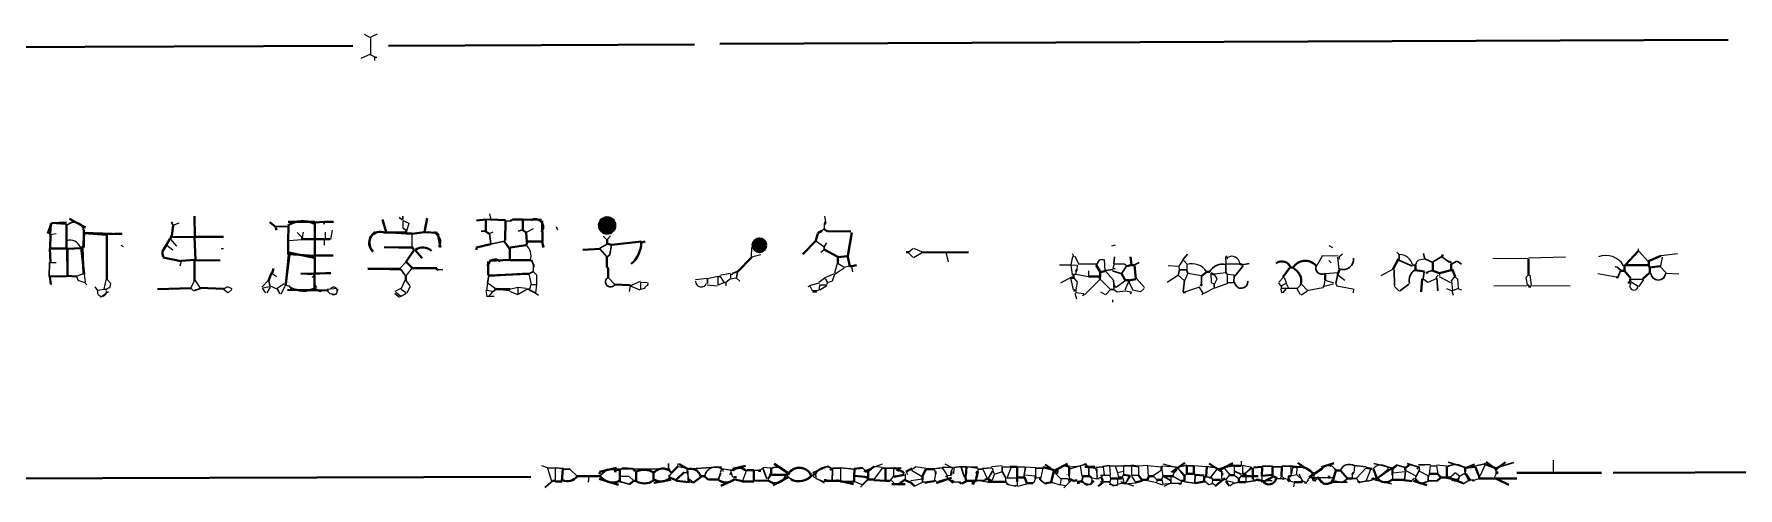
# Model space of a CAD drawing. Header units: millimetres. Extents: x -23299 to 140949, y -27274 to 87783.
# Drawn here: x 79717 to 104708, y -27003 to -20347 of the extents above; entities that cross this region are included whole.
import ezdxf

# ---------------------------------------------------------------- set-up
doc = ezdxf.new("R2010")
doc.units = ezdxf.units.MM
doc.layers.add('FRAME', color=8, linetype='CONTINUOUS', lineweight=60)
doc.layers.add('FRAME_TEXT', color=8, linetype='CONTINUOUS', lineweight=25)

msp = doc.modelspace()

# ---------------------------------------------------------------- hatches: boundary and pattern name
at = {"layer": 'FRAME'}
h = msp.add_hatch(color=7, dxfattribs=at)
h.dxf.hatch_style = 1
edge = h.paths.add_edge_path()
edge.add_arc((88122, -23153), 110, 0, 360)
h = msp.add_hatch(color=7, dxfattribs=at)
h.dxf.hatch_style = 1
edge = h.paths.add_edge_path()
edge.add_arc((90356, -23443), 90.4, 0, 360)

# ---------------------------------------------------------------- linework, layer by layer
at = {"layer": 'FRAME', "lineweight": 40}
for p, q in [((89777, -20488), (104565, -20433)), ((84390, -20517), (65807, -20589)), ((89404, -20498), (84915, -20518)), ((87472, -26727), (87458, -26897)), ((88257, -26708), (88010, -26768)), ((88500, -26723), (88533, -26757)), ((89019, -26730), (89068, -26782)), ((89156, -26694), (89071, -26779)), ((89177, -26656), (89299, -26722)), ((89968, -26724), (90153, -26680)), ((90528, -26711), (90528, -26813)), ((90573, -26648), (90801, -26803)), ((91411, -26712), (91391, -26744)), ((91747, -26724), (91866, -26707)), ((91748, -26728), (91747, -26830)), ((92033, -26691), (91949, -26760)), ((92205, -26711), (92205, -26899)), ((92325, -26708), (92376, -26724)), ((92371, -26734), (92402, -26755)), ((92376, -26726), (92409, -26744)), ((92590, -26719), (92504, -26769)), ((92796, -26727), (92747, -26831)), ((92798, -26728), (92917, -26728)), ((93394, -26695), (93382, -26831)), ((94035, -26695), (94137, -26695)), ((94137, -26699), (94136, -26912)), ((94512, -26701), (94683, -26744)), ((94549, -26661), (94703, -26774)), ((94875, -26648), (94692, -26743)), ((94900, -26691), (94832, -26674)), ((94899, -26695), (94898, -26797)), ((95130, -26695), (95277, -26695)), ((95814, -26675), (95916, -26688)), ((96254, -26695), (96254, -26746)), ((96593, -26635), (96402, -26774)), ((96627, -26678), (96626, -26797)), ((96728, -26678), (96728, -26797)), ((96918, -26696), (96906, -26832)), ((96950, -26645), (97143, -26770)), ((97067, -26729), (97118, -26729)), ((97299, -26640), (97102, -26742)), ((97168, -26709), (97116, -26725)), ((97320, -26672), (97166, -26697)), ((97321, -26678), (97423, -26678)), ((97592, -26721), (97591, -26876)), ((97727, -26692), (97608, -26705)), ((97728, -26696), (97727, -26832)), ((97880, -26696), (97880, -26815)), ((98016, -26696), (98015, -26832)), ((98185, -26696), (98236, -26696)), ((98253, -26633), (98490, -26798)), ((98604, -26724), (98421, -26846)), ((98621, -26709), (98587, -26743)), ((98598, -26700), (98779, -26642)), ((99253, -26709), (99338, -26724)), ((99361, -26727), (99406, -26848)), ((99707, -26671), (99641, -26729)), ((99642, -26730), (99642, -26781)), ((99894, -26659), (99827, -26711)), ((99828, -26713), (99828, -26747)), ((100438, -26696), (100437, -26849)), ((100438, -26696), (100437, -26849)), ((100861, -26693), (100708, -26707)), ((100709, -26713), (100709, -26764)), ((100709, -26713), (100709, -26764)), ((100843, -26660), (100710, -26715)), ((100859, -26697), (100904, -26818)), ((100986, -26648), (101156, -26713)), ((101017, -26620), (101177, -26745)), ((101299, -26624), (101150, -26732)), ((87004, -26840), (78162, -26869)), ((87326, -26897), (87360, -26897)), ((87360, -26908), (87461, -26908)), ((87682, -26829), (87851, -26829)), ((87851, -26829), (88021, -26830)), ((88001, -26776), (88021, -26795)), ((88003, -26870), (88291, -26959)), ((88224, -26744), (88258, -26744)), ((88224, -26756), (88258, -26756)), ((88309, -26830), (88308, -26898)), ((88309, -26744), (88309, -26830)), ((88446, -26952), (88513, -26900)), ((88512, -26898), (88546, -26898)), ((88546, -26762), (88546, -26898)), ((88800, -26779), (88800, -26898)), ((89057, -26883), (88805, -26927)), ((89036, -26849), (89136, -26887)), ((89136, -26899), (89324, -26921)), ((89253, -26774), (89137, -26879)), ((89502, -26841), (89385, -26927)), ((89494, -26830), (89545, -26830)), ((89544, -26832), (89610, -26884)), ((89613, -26881), (89748, -26881)), ((89987, -26885), (89788, -26973)), ((89986, -26847), (90020, -26847)), ((89999, -26879), (90102, -26905)), ((90104, -26911), (90273, -26911)), ((90172, -26745), (90274, -26745)), ((90274, -26745), (90273, -26898)), ((90477, -26892), (90274, -26901)), ((90528, -26813), (90477, -26864)), ((90497, -26813), (90779, -26813)), ((90528, -26813), (90748, -26813)), ((90783, -26845), (90556, -26964)), ((91170, -26794), (91137, -26811)), ((91307, -26887), (91341, -26887)), ((91307, -26898), (91341, -26898)), ((91324, -26898), (91484, -26898)), ((91341, -26898), (91425, -26898)), ((91486, -26889), (91735, -26949)), ((91493, -26898), (91544, -26898)), ((91544, -26913), (91747, -26909)), ((91747, -26830), (91747, -26898)), ((91748, -26827), (91901, -26838)), ((91900, -26847), (91934, -26847)), ((91903, -26742), (91920, -26759)), ((91917, -26762), (91951, -26762)), ((91934, -26881), (92035, -26881)), ((91951, -26756), (91951, -26861)), ((92035, -26891), (92204, -26901)), ((92205, -26899), (92272, -26899)), ((92492, -26950), (92297, -26950)), ((92478, -26809), (92325, -26838)), ((92491, -26879), (92392, -26952)), ((92410, -26743), (92443, -26761)), ((92447, -26758), (92480, -26792)), ((92490, -26888), (92575, -26922)), ((92573, -26920), (92624, -26971)), ((92747, -26831), (92747, -26882)), ((92917, -26906), (92815, -26919)), ((93171, -26856), (92956, -26927)), ((93122, -26872), (92984, -26915)), ((93118, -26866), (93167, -26903)), ((93166, -26904), (93197, -26926)), ((93171, -26763), (93170, -26814)), ((93172, -26896), (93205, -26914)), ((93392, -26903), (93325, -26938)), ((93372, -26831), (93389, -26899)), ((93390, -26899), (93475, -26899)), ((93475, -26899), (93509, -26899)), ((93513, -26901), (93487, -26953)), ((93559, -26763), (93523, -26913)), ((93555, -26759), (93533, -26790)), ((93698, -26872), (93662, -26884)), ((93708, -26871), (93759, -26904)), ((93708, -26916), (93981, -26916)), ((93762, -26910), (93966, -26919)), ((94136, -26848), (94237, -26848)), ((94244, -26845), (94277, -26931)), ((94271, -26933), (94373, -26933)), ((94407, -26831), (94407, -26865)), ((94475, -26848), (94475, -26882)), ((94543, -26937), (94644, -26920)), ((94673, -26762), (94636, -26914)), ((94728, -26743), (94694, -26761)), ((94694, -26764), (94713, -26796)), ((94897, -26868), (94979, -26906)), ((95016, -26916), (95050, -26916)), ((95016, -26928), (95050, -26928)), ((95083, -26897), (95049, -26914)), ((95101, -26831), (95186, -26831)), ((95188, -26828), (95221, -26846)), ((95261, -26897), (95205, -26953)), ((95394, -26923), (95326, -26975)), ((95394, -26923), (95326, -26975)), ((95371, -26849), (95391, -26899)), ((95498, -26865), (95668, -26865)), ((95627, -26848), (95677, -26848)), ((95694, -26933), (95728, -26933)), ((95695, -26811), (95797, -26824)), ((95969, -26897), (95865, -26923)), ((95914, -26815), (95964, -26883)), ((95965, -26882), (96050, -26882)), ((96069, -26832), (96048, -26882)), ((96067, -26831), (96135, -26831)), ((96185, -26882), (96253, -26882)), ((96270, -26831), (96304, -26831)), ((96304, -26831), (96389, -26831)), ((96389, -26831), (96423, -26831)), ((96470, -26742), (96436, -26776)), ((96541, -26900), (96592, -26900)), ((96592, -26831), (96592, -26900)), ((96626, -26797), (96728, -26797)), ((96731, -26795), (96748, -26812)), ((96745, -26811), (96881, -26823)), ((96882, -26909), (96747, -26933)), ((96880, -26832), (96880, -26900)), ((96994, -26883), (97117, -26883)), ((96999, -26883), (97117, -26883)), ((97181, -26859), (97039, -26976)), ((97195, -26905), (97245, -26973)), ((97253, -26815), (97321, -26815)), ((97388, -26866), (97388, -26917)), ((97388, -26917), (97490, -26917)), ((97432, -26832), (97673, -26832)), ((97439, -26798), (97473, -26798)), ((97475, -26797), (97493, -26830)), ((97642, -26883), (97693, -26883)), ((97879, -26811), (97727, -26825)), ((97885, -26842), (97750, -26912)), ((97882, -26827), (97949, -26862)), ((98094, -26870), (98124, -26907)), ((98115, -26867), (98135, -26899)), ((98117, -26832), (98151, -26832)), ((98201, -26917), (98286, -26917)), ((98324, -26905), (98293, -26927)), ((98470, -26850), (98487, -26901)), ((98487, -26852), (98503, -26869)), ((98557, -26866), (98640, -26947)), ((98693, -26838), (98727, -26838)), ((98693, -26849), (98726, -26849)), ((98777, -26849), (98777, -26883)), ((98808, -26746), (98781, -26850)), ((98812, -26747), (98879, -26747)), ((98881, -26746), (98979, -26867)), ((98981, -26866), (99048, -26866)), ((99641, -26883), (99810, -26883)), ((99810, -26891), (99929, -26904)), ((99948, -26901), (100144, -26964)), ((99975, -26871), (100043, -26939)), ((100184, -26798), (100302, -26798)), ((100354, -26851), (100287, -26903)), ((100302, -26798), (100353, -26849)), ((100353, -26849), (100437, -26849)), ((100436, -26857), (100605, -26887)), ((100437, -26849), (100488, -26849)), ((100484, -26856), (100535, -26889)), ((100484, -26857), (100673, -26934)), ((100539, -26883), (100573, -26883)), ((100539, -26895), (100573, -26895)), ((100573, -26883), (100607, -26883)), ((100715, -26794), (100782, -26900)), ((100717, -26794), (100763, -26881)), ((100912, -26815), (100912, -26866)), ((101466, -26867), (100912, -26866)), ((100912, -26866), (101132, -26867)), ((101165, -26869), (101350, -26956)), ((101166, -26764), (101166, -26798)), ((101177, -26764), (101177, -26798)), ((101467, -26781), (102708, -26782)), ((106096, -26766), (102877, -26781))]:
    msp.add_line(p, q, dxfattribs=at)
at = {"layer": 'FRAME', "lineweight": 15}
for p, q in [((87159, -26672), (87259, -26710)), ((89157, -26643), (89156, -26694)), ((89798, -26727), (89780, -26778)), ((89804, -26716), (89973, -26746)), ((89817, -26728), (89817, -26762)), ((91426, -26711), (91426, -26762)), ((92324, -26711), (92323, -26830)), ((92324, -26711), (92323, -26830)), ((92492, -26737), (92492, -26737)), ((93186, -26711), (93168, -26762)), ((93205, -26712), (93204, -26797)), ((93560, -26729), (93560, -26763)), ((93634, -26726), (93694, -26866)), ((94137, -26695), (94136, -26848)), ((94407, -26712), (94407, -26831)), ((95119, -26650), (95153, -26650)), ((95119, -26661), (95153, -26661)), ((95288, -26712), (95288, -26746)), ((95398, -26694), (95410, -26814)), ((95573, -26679), (95606, -26781)), ((95814, -26678), (95813, -26814)), ((96474, -26712), (96474, -26746)), ((96493, -26711), (96585, -26837)), ((97065, -26728), (96958, -26863)), ((97107, -26728), (97116, -26725)), ((97128, -26729), (97118, -26729)), ((97170, -26711), (97257, -26811)), ((97189, -26732), (97261, -26806)), ((97423, -26610), (97423, -26678)), ((97568, -26702), (97431, -26840)), ((97440, -26678), (97439, -26798)), ((97570, -26722), (97470, -26794)), ((97575, -26713), (97609, -26713)), ((98151, -26698), (98151, -26832)), ((98236, -26696), (98235, -26815)), ((99574, -26696), (99574, -26730)), ((99574, -26730), (99608, -26730)), ((99608, -26730), (99642, -26730)), ((100044, -26732), (99969, -26872)), ((100016, -26697), (99996, -26729)), ((100032, -26696), (100031, -26747)), ((100286, -26679), (100306, -26798)), ((101997, -26594), (101996, -26780)), ((87849, -26920), (87848, -26898)), ((89026, -26813), (89026, -26847)), ((89037, -26813), (89037, -26847)), ((89258, -26779), (89291, -26779)), ((89292, -26745), (89291, -26779)), ((89295, -26778), (89322, -26882)), ((89308, -26757), (89308, -26903)), ((89325, -26881), (89325, -26915)), ((89328, -26877), (89377, -26913)), ((89937, -26780), (89917, -26812)), ((89935, -26745), (89935, -26779)), ((89941, -26777), (89955, -26829)), ((89951, -26832), (89984, -26850)), ((90786, -26843), (90820, -26877)), ((91135, -26816), (91152, -26833)), ((91145, -26836), (91303, -26929)), ((91170, -26797), (91190, -26847)), ((91425, -26898), (91459, -26898)), ((91934, -26847), (91934, -26881)), ((92293, -26894), (92327, -26928)), ((92441, -26745), (92441, -26745)), ((92512, -26778), (92526, -26808)), ((92746, -26875), (92575, -26899)), ((92587, -26742), (92744, -26835)), ((92632, -26975), (92747, -26917)), ((92747, -26916), (92780, -26916)), ((92780, -26916), (92814, -26916)), ((92780, -26927), (92814, -26927)), ((92934, -26763), (92933, -26797)), ((92945, -26763), (92945, -26797)), ((92950, -26916), (92984, -26916)), ((92950, -26927), (92984, -26927)), ((93100, -26828), (93083, -26845)), ((93104, -26830), (93122, -26863)), ((93120, -26872), (93120, -26872)), ((93124, -26781), (93124, -26781)), ((93128, -26873), (93128, -26873)), ((93204, -26916), (93303, -26916)), ((93204, -26916), (93289, -26916)), ((93285, -26921), (93315, -26943)), ((93290, -26913), (93323, -26931)), ((93474, -26941), (93471, -26938)), ((93475, -26899), (93475, -26933)), ((93501, -26885), (93703, -26912)), ((93563, -26764), (93545, -26798)), ((93917, -26767), (93799, -26804)), ((93970, -26912), (94004, -26946)), ((93977, -26945), (94111, -26977)), ((93999, -26953), (94101, -26971)), ((94101, -26967), (94135, -26967)), ((94136, -26882), (94135, -26933)), ((94135, -26933), (94135, -26967)), ((94136, -26848), (94136, -26882)), ((94274, -26946), (94139, -26981)), ((94475, -26849), (94407, -26867)), ((94846, -26971), (94761, -26956)), ((94783, -26866), (94768, -26951)), ((94779, -26865), (94881, -26865)), ((94929, -26893), (94819, -27003)), ((94902, -26920), (94851, -26971)), ((94869, -26809), (94863, -26812)), ((94879, -26866), (94900, -26915)), ((94887, -26797), (94887, -26831)), ((94898, -26797), (94898, -26831)), ((94898, -26831), (94898, -26865)), ((95305, -26831), (95305, -26865)), ((95305, -26858), (95305, -26865)), ((95305, -26865), (95338, -26865)), ((95372, -26846), (95336, -26858)), ((95359, -26814), (95498, -26814)), ((95486, -26948), (95607, -26966)), ((95487, -26920), (95537, -26971)), ((95542, -26971), (95610, -26954)), ((95610, -26865), (95609, -26950)), ((95609, -26877), (95609, -26877)), ((95694, -26762), (95610, -26782)), ((95660, -26933), (95694, -26933)), ((95668, -26933), (95668, -26933)), ((95668, -26933), (95668, -26933)), ((95682, -26847), (95698, -26898)), ((95684, -26930), (95684, -26930)), ((95694, -26877), (95694, -26877)), ((95694, -26877), (95694, -26877)), ((95786, -26818), (95725, -26932)), ((95795, -26831), (95725, -26931)), ((95811, -26832), (95865, -26915)), ((95813, -26814), (95915, -26814)), ((96047, -26896), (96184, -26923)), ((96251, -26742), (96132, -26828)), ((96181, -26929), (96268, -26957)), ((96257, -26881), (96273, -26950)), ((96389, -26811), (96389, -26811)), ((96389, -26831), (96389, -26882)), ((96424, -26830), (96541, -26900)), ((96474, -26811), (96474, -26811)), ((96507, -26934), (96541, -26934)), ((96507, -26945), (96541, -26945)), ((96541, -26900), (96541, -26934)), ((96882, -26897), (96945, -26953)), ((96948, -26953), (96999, -26936)), ((97048, -26970), (96997, -26935)), ((96999, -26883), (96998, -26934)), ((97122, -26904), (97054, -26972)), ((97133, -26869), (97201, -26886)), ((97134, -26781), (97134, -26815)), ((97134, -26815), (97134, -26866)), ((97146, -26781), (97146, -26815)), ((97203, -26893), (97307, -26919)), ((97254, -26970), (97304, -26935)), ((97388, -26841), (97388, -26841)), ((97484, -26813), (97484, -26813)), ((97490, -26832), (97592, -26832)), ((97490, -26832), (97490, -26917)), ((97591, -26876), (97591, -26866)), ((97608, -26883), (97642, -26883)), ((97646, -26888), (97615, -26910)), ((97876, -26900), (97673, -26900)), ((97693, -26883), (97727, -26883)), ((98013, -26831), (97995, -26864)), ((98049, -26866), (98083, -26866)), ((98064, -26866), (98064, -26866)), ((98239, -26811), (98325, -26894)), ((98269, -26797), (98322, -26898)), ((98318, -26897), (98285, -26915)), ((98321, -26897), (98354, -26915)), ((98321, -26897), (98354, -26915)), ((98353, -26928), (98387, -26928)), ((98354, -26917), (98387, -26917)), ((98403, -26882), (98385, -26916)), ((98434, -26845), (98400, -26879)), ((98416, -26841), (98416, -26841)), ((98422, -26842), (98422, -26842)), ((98438, -26866), (98438, -26866)), ((98438, -26917), (98438, -26917)), ((98438, -26928), (98438, -26928)), ((98439, -26849), (98743, -26849)), ((98439, -26849), (98472, -26849)), ((98459, -26903), (98459, -26903)), ((98473, -26838), (98473, -26838)), ((98489, -26873), (98489, -26873)), ((98550, -26839), (98519, -26860)), ((98523, -26866), (98557, -26866)), ((98642, -26951), (98756, -26931)), ((99060, -26777), (99039, -26808)), ((99068, -26782), (99050, -26816)), ((99118, -26865), (99135, -26899)), ((99129, -26906), (99160, -26927)), ((99134, -26897), (99168, -26915)), ((99363, -26856), (99332, -26878)), ((99630, -26781), (99630, -26815)), ((99642, -26781), (99641, -26815)), ((99959, -26862), (99925, -26896)), ((100556, -26781), (100488, -26849)), ((100555, -26786), (100488, -26849)), ((100626, -26830), (100560, -26782)), ((100603, -26798), (100603, -26798)), ((101161, -26796), (101127, -26864)), ((101132, -26867), (101166, -26867))]:
    msp.add_line(p, q, dxfattribs=at)
at = {"layer": 'FRAME', "lineweight": 20}
for p, q in [((87245, -26715), (87308, -26904)), ((87259, -26710), (87361, -26710)), ((87361, -26710), (87360, -26897)), ((89158, -26687), (89294, -26714)), ((89817, -26724), (89936, -26737)), ((90406, -26707), (90372, -26741)), ((90411, -26699), (90529, -26707)), ((91545, -26711), (91544, -26898)), ((91545, -26715), (91544, -26897)), ((91869, -26708), (91903, -26742)), ((92154, -26653), (91916, -26748)), ((92155, -26712), (92034, -26881)), ((92155, -26703), (92036, -26691)), ((92594, -26727), (92644, -26692)), ((92647, -26688), (92801, -26713)), ((92914, -26730), (92932, -26763)), ((93035, -26699), (93188, -26699)), ((93038, -26710), (93106, -26812)), ((93074, -26648), (93189, -26710)), ((93391, -26695), (93552, -26695)), ((93392, -26688), (93563, -26712)), ((93915, -26681), (93762, -26692)), ((93768, -26710), (93784, -26762)), ((93916, -26695), (94035, -26695)), ((94046, -26699), (93990, -26850)), ((94137, -26695), (94255, -26695)), ((94255, -26692), (94408, -26702)), ((94515, -26713), (94481, -26850)), ((95069, -26685), (94899, -26699)), ((95124, -26659), (94909, -26728)), ((95062, -26679), (95083, -26834)), ((95121, -26665), (95069, -26681)), ((95187, -26704), (95255, -26704)), ((95254, -26712), (95288, -26712)), ((95305, -26724), (95305, -26858)), ((95491, -26678), (95498, -26814)), ((95492, -26678), (95576, -26678)), ((95576, -26678), (95695, -26678)), ((95695, -26678), (95695, -26763)), ((96051, -26675), (95915, -26686)), ((95915, -26695), (95915, -26814)), ((96048, -26678), (96058, -26832)), ((96051, -26673), (96254, -26693)), ((96255, -26680), (96475, -26692)), ((96275, -26648), (96476, -26705)), ((96491, -26712), (96601, -26823)), ((96729, -26674), (96915, -26691)), ((97063, -26727), (96978, -26846)), ((97122, -26728), (97138, -26779)), ((97321, -26678), (97321, -26764)), ((97441, -26671), (97578, -26699)), ((97581, -26729), (97595, -26831)), ((98181, -26695), (98149, -26831)), ((99086, -26679), (99072, -26782)), ((99322, -26724), (99255, -26895)), ((100201, -26662), (100023, -26662)), ((100200, -26662), (100030, -26676)), ((100196, -26678), (100180, -26798)), ((100201, -26679), (100286, -26679)), ((100287, -26663), (100440, -26678)), ((100994, -26668), (100925, -26821)), ((101147, -26732), (101164, -26765)), ((87851, -26829), (87851, -26898)), ((88258, -26744), (88309, -26744)), ((88309, -26829), (88444, -26832)), ((89075, -26783), (89041, -26817)), ((90166, -26742), (90106, -26899)), ((90274, -26745), (90342, -26745)), ((90762, -26815), (90780, -26848)), ((91182, -26864), (91303, -26909)), ((91459, -26893), (91493, -26893)), ((91861, -26960), (91743, -26909)), ((91938, -26886), (91870, -26954)), ((91955, -26763), (91939, -26848)), ((92322, -26829), (92269, -26896)), ((92390, -26953), (92322, -26937)), ((92435, -26831), (92323, -26830)), ((92493, -26796), (92493, -26882)), ((92937, -26797), (92917, -26899)), ((93103, -26818), (93170, -26821)), ((93174, -26760), (93190, -26777)), ((93547, -26797), (93532, -26883)), ((93803, -26799), (93765, -26900)), ((93782, -26762), (93800, -26795)), ((93966, -26848), (93966, -26916)), ((94238, -26810), (94408, -26824)), ((94406, -26865), (94374, -26933)), ((94642, -26921), (94760, -26957)), ((94707, -26802), (94777, -26868)), ((94736, -26748), (94721, -26800)), ((95200, -26957), (95031, -26905)), ((95220, -26850), (95304, -26868)), ((95294, -26745), (95308, -26831)), ((95402, -26810), (95368, -26844)), ((95406, -26814), (95491, -26814)), ((95489, -26815), (95510, -26865)), ((95511, -26866), (95495, -26918)), ((95508, -26865), (95610, -26865)), ((95607, -26781), (95622, -26849)), ((95661, -26938), (95610, -26954)), ((95845, -26975), (95656, -26915)), ((95693, -26813), (95675, -26847)), ((95695, -26763), (95694, -26814)), ((95694, -26899), (95694, -26933)), ((95865, -26933), (95730, -26949)), ((96135, -26831), (96185, -26882)), ((96185, -26882), (96185, -26916)), ((96272, -26832), (96251, -26882)), ((96259, -26745), (96274, -26831)), ((96389, -26938), (96270, -26954)), ((96387, -26931), (96289, -26983)), ((96388, -26934), (96546, -26934)), ((96388, -26934), (96507, -26934)), ((96434, -26779), (96420, -26831)), ((96983, -26848), (97001, -26881)), ((97251, -26813), (97199, -26880)), ((97321, -26764), (97321, -26815)), ((97321, -26814), (97389, -26864)), ((97426, -26817), (97390, -26867)), ((97588, -26833), (97604, -26884)), ((97727, -26832), (97727, -26883)), ((97947, -26866), (97998, -26866)), ((98133, -26901), (98200, -26919)), ((98235, -26813), (98151, -26833)), ((98204, -26918), (98188, -26986)), ((98490, -26798), (98489, -26849)), ((98557, -26849), (98693, -26849)), ((98726, -26849), (98777, -26849)), ((99048, -26815), (99048, -26866)), ((99407, -26857), (99371, -26869)), ((99641, -26815), (99641, -26883)), ((99828, -26765), (99642, -26786)), ((99829, -26745), (99984, -26824)), ((99980, -26832), (99980, -26866)), ((100029, -26746), (99984, -26834)), ((100030, -26750), (100169, -26828)), ((100602, -26890), (100671, -26939)), ((100676, -26800), (100627, -26836)), ((100675, -26798), (100709, -26798)), ((100677, -26939), (100797, -26877)), ((100678, -26941), (100762, -26888)), ((100759, -26883), (100810, -26883)), ((100810, -26883), (100844, -26883)), ((100810, -26895), (100844, -26895)), ((100913, -26871), (100845, -26887))]:
    msp.add_line(p, q, dxfattribs=at)
at = {"layer": 'FRAME', "lineweight": 30}
for p, q in [((87361, -26707), (87480, -26719)), ((87479, -26726), (87581, -26730)), ((87582, -26731), (87682, -26829)), ((88123, -26733), (88024, -26816)), ((88225, -26737), (88123, -26727)), ((88264, -26723), (89042, -26728)), ((88359, -26708), (88308, -26743)), ((88496, -26719), (88360, -26707)), ((89021, -26643), (89021, -26728)), ((89280, -26727), (89798, -26693)), ((90405, -26713), (90465, -26869)), ((91368, -26678), (91137, -26784)), ((91426, -26733), (91425, -26897)), ((91426, -26711), (91545, -26711)), ((91545, -26707), (91748, -26726)), ((92155, -26711), (92205, -26711)), ((92178, -26711), (92435, -26711)), ((92205, -26711), (92324, -26711)), ((93035, -26708), (92916, -26724)), ((93323, -26691), (93204, -26704)), ((93313, -26698), (93360, -26835)), ((93323, -26695), (93391, -26695)), ((93560, -26729), (93628, -26729)), ((93764, -26708), (93628, -26720)), ((93916, -26695), (93916, -26763)), ((94259, -26695), (94238, -26814)), ((94407, -26712), (94509, -26712)), ((94828, -26672), (94723, -26735)), ((95149, -26664), (95185, -26713)), ((95187, -26712), (95186, -26831)), ((95390, -26692), (95287, -26705)), ((95491, -26675), (95389, -26688)), ((95695, -26678), (95814, -26678)), ((96625, -26671), (96488, -26699)), ((96627, -26678), (96728, -26678)), ((96915, -26689), (97070, -26710)), ((97728, -26683), (97880, -26683)), ((97880, -26696), (98016, -26696)), ((98016, -26683), (98185, -26683)), ((99084, -26672), (99255, -26696)), ((99251, -26712), (99111, -26861)), ((99625, -26708), (99366, -26646)), ((99711, -26664), (99393, -26879)), ((99576, -26732), (99424, -26853)), ((99831, -26703), (99711, -26668)), ((100030, -26699), (99858, -26644)), ((100016, -26692), (99897, -26659)), ((100460, -26625), (100712, -26703)), ((100979, -26656), (100858, -26680)), ((101144, -26715), (101421, -26630)), ((87327, -26899), (87206, -26998)), ((88305, -26907), (88443, -26950)), ((88445, -26834), (88512, -26897)), ((89325, -26916), (89375, -26922)), ((89789, -26781), (89751, -26882)), ((89935, -26745), (89969, -26745)), ((90342, -26745), (90376, -26745)), ((90342, -26756), (90376, -26756)), ((91426, -26762), (91425, -26898)), ((91459, -26904), (91493, -26904)), ((91947, -26885), (91840, -26992)), ((91888, -26753), (91916, -26765)), ((92747, -26882), (92747, -26916)), ((92916, -26899), (92950, -26899)), ((93526, -26894), (93661, -26894)), ((93772, -26757), (93710, -26864)), ((93915, -26763), (93963, -26850)), ((93984, -26862), (94136, -26857)), ((94238, -26814), (94237, -26848)), ((94473, -26884), (94540, -26936)), ((94983, -26888), (95017, -26888)), ((94983, -26899), (95016, -26899)), ((95104, -26832), (95085, -26899)), ((95359, -26916), (95498, -26916)), ((95389, -26916), (95491, -26916)), ((96298, -26842), (96383, -26892)), ((96389, -26882), (96388, -26934)), ((96590, -26914), (96742, -26933)), ((96626, -26797), (96592, -26831)), ((96745, -26814), (96744, -26917)), ((96896, -26840), (96981, -26852)), ((97388, -26919), (97304, -26937)), ((97325, -26755), (97426, -26807)), ((97608, -26900), (97490, -26920)), ((97730, -26903), (97713, -26920)), ((97998, -26867), (98048, -26873)), ((98017, -26829), (98051, -26864)), ((98117, -26832), (98117, -26866)), ((98588, -26741), (98490, -26798)), ((98498, -26907), (98529, -26870)), ((98498, -26907), (98529, -26870)), ((98976, -26917), (98743, -26917)), ((98911, -26924), (98774, -26897)), ((98982, -26868), (98915, -26920)), ((99048, -26866), (99116, -26866)), ((99268, -26897), (99167, -26918)), ((99337, -26887), (99269, -26903)), ((99371, -26868), (99338, -26886)), ((99375, -26886), (99625, -26945)), ((99831, -26764), (99818, -26884)), ((100050, -26942), (100167, -26905)), ((100166, -26832), (100166, -26900)), ((100285, -26900), (100166, -26900)), ((100186, -26800), (100168, -26833)), ((100626, -26833), (100605, -26883)), ((100709, -26764), (100709, -26798)), ((100709, -26764), (100709, -26798))]:
    msp.add_line(p, q, dxfattribs=at)
at = {"layer": 'FRAME'}
for centre, radius in [((88122, -23153), 110), ((90356, -23443), 90.4)]:
    msp.add_circle(centre, radius, dxfattribs=at)
at = {"layer": 'FRAME', "lineweight": 40}
for centre, radius, start, end in [((88665, -27027), 288, 61.4314, 114.0198), ((88938, -26885), 167, 62.3242, 142.3551), ((89354, -26864), 142, 13.7729, 114.6597), ((90058, -26855), 145, 43.9902, 128.9905), ((90941, -26903), 195, 26.4581, 148.7791), ((90943, -26886), 180, 29.3028, 135.6759), ((98284, -26922), 228, 31.0816, 102.0989), ((87536, -26722), 182, 247.0492, 323.5696), ((88202, -26702), 221, 215.1589, 298.3751), ((88668, -26706), 231, 237.5786, 304.4954), ((88912, -26733), 178, 235.7746, 317.9053), ((89864, -26749), 174, 228.8466, 316.5811), ((90590, -26775), 158, 223.1238, 346.5999), ((90933, -26662), 244, 241.8328, 321.0633), ((90933, -26649), 257, 248.0235, 315.9558), ((97828, -26840), 111, 215.2371, 347.7995), ((97828, -26840), 111, 215.2371, 347.7995), ((98669, -26839), 106, 193.464, 338.0289), ((99537, -26784), 137, 209.1416, 316.5307)]:
    msp.add_arc(centre, radius, start, end, dxfattribs=at)
at = {"layer": 'FRAME', "lineweight": 30}
for centre, radius, start, end in [((89715, -26861), 165, 57.5265, 169.7202), ((90608, -26863), 164, 23.1689, 117.7206), ((91341, -26875), 180, 67.3297, 155.1393), ((98703, -26795), 120, 23.9146, 133.2811), ((99007, -26796), 139, 57.139, 158.7974), ((100561, -26894), 233, 50.7961, 121.9006)]:
    msp.add_arc(centre, radius, start, end, dxfattribs=at)
at = {"layer": 'FRAME', "lineweight": 20}
msp.add_arc((99472, -26806), 140, 47.043, 147.2143, dxfattribs=at)
at = {"layer": 'FRAME', "lineweight": 15}
msp.add_arc((95166, -26888), 70.1, 187.6104, 36.693, dxfattribs=at)
at = {"layer": 'FRAME_TEXT', "lineweight": 15}
for p, q in [((84558, -20348), (84644, -20396)), ((84747, -20347), (84646, -20398)), ((84641, -20645), (84509, -20705)), ((84711, -20685), (84745, -20685)), ((84711, -20685), (84711, -20736)), ((86397, -22982), (86414, -23067)), ((80428, -23204), (80446, -23238)), ((80436, -23199), (80458, -23230)), ((80448, -23237), (80448, -23271)), ((84087, -23223), (84066, -23358)), ((86732, -23065), (86698, -23083)), ((86737, -23073), (86706, -23095)), ((87036, -23202), (86936, -23256)), ((87375, -23171), (87395, -23220)), ((91302, -23201), (91268, -23235)), ((91316, -23100), (91304, -23136)), ((91306, -23137), (91306, -23205)), ((91333, -23110), (91312, -23141)), ((80988, -23443), (81021, -23461)), ((81719, -23355), (81806, -23455)), ((83988, -23254), (83988, -23357)), ((90238, -23477), (90237, -23613)), ((91338, -23409), (91306, -23461)), ((95573, -23441), (95522, -23457)), ((98707, -23446), (98759, -23478)), ((79954, -23696), (80039, -23696)), ((82462, -23492), (82496, -23492)), ((87035, -23732), (87035, -23766)), ((87046, -23732), (87046, -23766)), ((94759, -23733), (94929, -23733)), ((94947, -23611), (94922, -23732)), ((94929, -23733), (95014, -23734)), ((94980, -23606), (95034, -23715)), ((95014, -23734), (95013, -23802)), ((95558, -23717), (95540, -23785)), ((96566, -23662), (96505, -23752)), ((97192, -23615), (97198, -23717)), ((97197, -23601), (97213, -23618)), ((97216, -23615), (97216, -23649)), ((98707, -23666), (98740, -23700)), ((98908, -23577), (98858, -23614)), ((98859, -23615), (98859, -23649)), ((99707, -23547), (99740, -23581)), ((100024, -23662), (99990, -23696)), ((100467, -23685), (100501, -23703)), ((100475, -23674), (100506, -23695)), ((80787, -23948), (80838, -23999)), ((83813, -23898), (83796, -23915)), ((83816, -23867), (83816, -23901)), ((83817, -23900), (83835, -23934)), ((83833, -23935), (83832, -24037)), ((85157, -23963), (85097, -24086)), ((85173, -23968), (85224, -24035)), ((85608, -23788), (85639, -23809)), ((85613, -23780), (85647, -23798)), ((86972, -23867), (87007, -24019)), ((88116, -23767), (88134, -23801)), ((88125, -23762), (88146, -23793)), ((88609, -23987), (88609, -24089)), ((89782, -23900), (89832, -23986)), ((89829, -23988), (89863, -23988)), ((89932, -23938), (89863, -23988)), ((89863, -23988), (89863, -24039)), ((89931, -23869), (89965, -23869)), ((89931, -23869), (89931, -23903)), ((89931, -23903), (89931, -23937)), ((90017, -23925), (89931, -23940)), ((90016, -23920), (90066, -23971)), ((91321, -23936), (91353, -23989)), ((91356, -23989), (91338, -24023)), ((91422, -23975), (91354, -23991)), ((91459, -23870), (91425, -23972)), ((94917, -23923), (94959, -24096)), ((94964, -23919), (95015, -23986)), ((95008, -23798), (94986, -23829)), ((94996, -23836), (94996, -23870)), ((95016, -23803), (94998, -23837)), ((95016, -23989), (94999, -24092)), ((95183, -23819), (95182, -23904)), ((95538, -23785), (95572, -23785)), ((95728, -23961), (95578, -24066)), ((96640, -23853), (96594, -23958)), ((97028, -23871), (97063, -23938)), ((97067, -23941), (97032, -24008)), ((97215, -23870), (97215, -23989)), ((98040, -23917), (97972, -23985)), ((100159, -23989), (100093, -23941)), ((100129, -23837), (100163, -23837)), ((100129, -23848), (100163, -23848)), ((100285, -23931), (100165, -23990)), ((100311, -23884), (100277, -23918)), ((100552, -23905), (100498, -23970)), ((100556, -23901), (100590, -23935)), ((100594, -23938), (100605, -24075)), ((102652, -23857), (102923, -23909)), ((102905, -23749), (102924, -23769)), ((102924, -23905), (102958, -23905)), ((102924, -23917), (102957, -23917)), ((80610, -24056), (80645, -24106)), ((80691, -24205), (80808, -24123)), ((80749, -24088), (80783, -24088)), ((80815, -24068), (80782, -24086)), ((80837, -24003), (80821, -24072)), ((82492, -24086), (82543, -24052)), ((82559, -24142), (82492, -24090)), ((82548, -24048), (82617, -24079)), ((82616, -24092), (82565, -24143)), ((83114, -24144), (83065, -24074)), ((83171, -24054), (83070, -24074)), ((83178, -24058), (83129, -24144)), ((83172, -24036), (83289, -24090)), ((83405, -24026), (83338, -24164)), ((83447, -24033), (83480, -24067)), ((83832, -24037), (83832, -24071)), ((83838, -24034), (83859, -24065)), ((83845, -24078), (83896, -24111)), ((83899, -24117), (83933, -24117)), ((83900, -24105), (83933, -24105)), ((84022, -24118), (84056, -24152)), ((85008, -24151), (85075, -24204)), ((85023, -24133), (85090, -24184)), ((85176, -24150), (85090, -24200)), ((85103, -24088), (85171, -24138)), ((85232, -24043), (85182, -24146)), ((86341, -24109), (86357, -24194)), ((86355, -24191), (86463, -24191)), ((86356, -24102), (86441, -24117)), ((86382, -24200), (86447, -24129)), ((86690, -24116), (86809, -24167)), ((86813, -24072), (86813, -24157)), ((86936, -24096), (86819, -24168)), ((87000, -24021), (87085, -24021)), ((88706, -24034), (88672, -24068)), ((89590, -24023), (89742, -24038)), ((89832, -23994), (89747, -24028)), ((91098, -24036), (91064, -24054)), ((91097, -24040), (91131, -24108)), ((91233, -23999), (91098, -24032)), ((91133, -24107), (91201, -24107)), ((91133, -24127), (91200, -24127)), ((91235, -24092), (91202, -24110)), ((91235, -24022), (91234, -24090)), ((91235, -24022), (91336, -24022)), ((91346, -24037), (91243, -24104)), ((94980, -24092), (94960, -24124)), ((94982, -24146), (95005, -24229)), ((94995, -24091), (94995, -24142)), ((94995, -24139), (95114, -24151)), ((95112, -24158), (95094, -24192)), ((95432, -24171), (95363, -24133)), ((95503, -24091), (95439, -24168)), ((95549, -24023), (95549, -24057)), ((95554, -24057), (95554, -24091)), ((95556, -24022), (95574, -24056)), ((95722, -24114), (95807, -24129)), ((95811, -24127), (95793, -24160)), ((96570, -24125), (96604, -24125)), ((96570, -24137), (96604, -24137)), ((96807, -24058), (96855, -24144)), ((96834, -24004), (96822, -24039)), ((96852, -24013), (96830, -24044)), ((96861, -24144), (96843, -24177)), ((97971, -23993), (98004, -24045)), ((97998, -24079), (98019, -24140)), ((98011, -24041), (98010, -24075)), ((98010, -24075), (98078, -24075)), ((98078, -24006), (98011, -24041)), ((98035, -24144), (98085, -24080)), ((98078, -24075), (98112, -24075)), ((98080, -24006), (98114, -24074)), ((98238, -24080), (98288, -24166)), ((98304, -24169), (98388, -24117)), ((98775, -24013), (98639, -24048)), ((98809, -24006), (98826, -24039)), ((100432, -24077), (100517, -24110)), ((100514, -24110), (100530, -24178)), ((100601, -24079), (100652, -24096)), ((101622, -24021), (101638, -24039)), ((101636, -24041), (101669, -24041)), ((101636, -24053), (101669, -24053)), ((95536, -24244), (95536, -24278))]:
    msp.add_line(p, q, dxfattribs=at)
at = {"layer": 'FRAME_TEXT', "lineweight": 20}
for p, q in [((84653, -20395), (84649, -20651)), ((84646, -20646), (84713, -20681)), ((81838, -23120), (81753, -23153)), ((85123, -23085), (85126, -23187)), ((85126, -23080), (85205, -23114)), ((85127, -23189), (85172, -23223)), ((85213, -23121), (85184, -23224)), ((86631, -23085), (86699, -23085)), ((91309, -23017), (91327, -23102)), ((80042, -23276), (79957, -23291)), ((81665, -23443), (81750, -23511)), ((83649, -23365), (83446, -23377)), ((83577, -23259), (83644, -23327)), ((83665, -23254), (83647, -23322)), ((83971, -23357), (83970, -23442)), ((85258, -23272), (85258, -23476)), ((86444, -23253), (86394, -23274)), ((88172, -23306), (88121, -23358)), ((91184, -23379), (91302, -23464)), ((92540, -23544), (92607, -23492)), ((92614, -23485), (92732, -23535)), ((81872, -23680), (81856, -23749)), ((85168, -23694), (85087, -23782)), ((90374, -23584), (90238, -23618)), ((91306, -23513), (91257, -23549)), ((91497, -23713), (91455, -23851)), ((91509, -23712), (91596, -23758)), ((92537, -23550), (92604, -23619)), ((92615, -23624), (92732, -23553)), ((93093, -23565), (93122, -23685)), ((94923, -23735), (94944, -23873)), ((94945, -23564), (94965, -23614)), ((95302, -23734), (95351, -23653)), ((95353, -23651), (95404, -23651)), ((95414, -23654), (95422, -23819)), ((95556, -23717), (95708, -23717)), ((95711, -23714), (95745, -23748)), ((96353, -23739), (96504, -23751)), ((96576, -23662), (96625, -23715)), ((96623, -23717), (96623, -23802)), ((97199, -23717), (97402, -23717)), ((98608, -23606), (98533, -23742)), ((98843, -23603), (98606, -23597)), ((98833, -23617), (98856, -23803)), ((99992, -23700), (99974, -23733)), ((100112, -23646), (100028, -23664)), ((101112, -23631), (101638, -23637)), ((102179, -23617), (101637, -23632)), ((103247, -23497), (103247, -23531)), ((103252, -23527), (103398, -23685)), ((103599, -23619), (103573, -23753)), ((103822, -23571), (103584, -23599)), ((80340, -23901), (80357, -23952)), ((80444, -23863), (80342, -23897)), ((80358, -23957), (80459, -23992)), ((80453, -23866), (80465, -23985)), ((80457, -23990), (80491, -24024)), ((80770, -23949), (80742, -24086)), ((82063, -23966), (82017, -24070)), ((82079, -23963), (82155, -24071)), ((83148, -23962), (83057, -24059)), ((83205, -23852), (83271, -23904)), ((85256, -23782), (85173, -23886)), ((85646, -23799), (85713, -23800)), ((87035, -23766), (87035, -23834)), ((87039, -23830), (87089, -23881)), ((87085, -23885), (87085, -24021)), ((88605, -23977), (88486, -24028)), ((88609, -23986), (88711, -23990)), ((89591, -23931), (89420, -23951)), ((89744, -23901), (89592, -23934)), ((89745, -23903), (89744, -24022)), ((89745, -23903), (89778, -23903)), ((89929, -23859), (89776, -23888)), ((91313, -23927), (91226, -23992)), ((91452, -23861), (91313, -23921)), ((91600, -23779), (91466, -23867)), ((91677, -23752), (91592, -23770)), ((91707, -23750), (91721, -23836)), ((94925, -23915), (94773, -24002)), ((94962, -23870), (94996, -23870)), ((94996, -23869), (95182, -23904)), ((95885, -23931), (96005, -24065)), ((96501, -23883), (96335, -23992)), ((96501, -23752), (96517, -23803)), ((96502, -23889), (96585, -23959)), ((96639, -23854), (96842, -23887)), ((96977, -23853), (96980, -23989)), ((97198, -23849), (97029, -23870)), ((97215, -23989), (97316, -23989)), ((97216, -23867), (97318, -23880)), ((98052, -23919), (98085, -24004)), ((98649, -23955), (98634, -24040)), ((98841, -23850), (98655, -23863)), ((98655, -23954), (98777, -23994)), ((98843, -23885), (98941, -23958)), ((99652, -23797), (99470, -23891)), ((100325, -23901), (100492, -23989)), ((100332, -23854), (100332, -23888)), ((100506, -23972), (100521, -24109)), ((101633, -23885), (101599, -23919)), ((101599, -23923), (101615, -24025)), ((101654, -23885), (101676, -24023)), ((103127, -23940), (103313, -23940)), ((103127, -23973), (103244, -24043)), ((103322, -23945), (103255, -24048)), ((103566, -23755), (103657, -23850)), ((103652, -23852), (103839, -23861)), ((80750, -24095), (80648, -24108)), ((83386, -24011), (83284, -24080)), ((83392, -24018), (83442, -24039)), ((83933, -24105), (84018, -24105)), ((84016, -24087), (84163, -24072)), ((84136, -24168), (84052, -24154)), ((84172, -24091), (84142, -24170)), ((85097, -24078), (85009, -24123)), ((86366, -24003), (86352, -24106)), ((86376, -24000), (86494, -24085)), ((86812, -24065), (86692, -24094)), ((86816, -24057), (86934, -24074)), ((87002, -24022), (86984, -24089)), ((87066, -24142), (87115, -24178)), ((87088, -24022), (87072, -24141)), ((88460, -24039), (88445, -24124)), ((88486, -24049), (88604, -24100)), ((88678, -24077), (88610, -24093)), ((88717, -23993), (88716, -24039)), ((95553, -24093), (95603, -24127)), ((95605, -24129), (95724, -24113)), ((95761, -24000), (95713, -24103)), ((95782, -24002), (95834, -24104)), ((95944, -24125), (95826, -24104)), ((95999, -24078), (95947, -24129)), ((96809, -24060), (96605, -24128)), ((97033, -24066), (96866, -24156)), ((96982, -23992), (97027, -24009)), ((97221, -24007), (97033, -24071)), ((98112, -24075), (98248, -24075)), ((98309, -24014), (98389, -24103)), ((98619, -24066), (98383, -24111)), ((98630, -24038), (98618, -24074)), ((98824, -24037), (99060, -24084)), ((99068, -24081), (99064, -24143)), ((100604, -24079), (100519, -24114)), ((101619, -24037), (101127, -24046)), ((101669, -24036), (102245, -24040))]:
    msp.add_line(p, q, dxfattribs=at)
at = {"layer": 'FRAME_TEXT', "lineweight": 40}
for p, q in [((79971, -23122), (79916, -23271)), ((79961, -23123), (79953, -23287)), ((80193, -23112), (79974, -23120)), ((80194, -23128), (79974, -23115)), ((80194, -23135), (80193, -23373)), ((80236, -23058), (80473, -23184)), ((80448, -23235), (80447, -23475)), ((81757, -23152), (81737, -23305)), ((82069, -23015), (82076, -23322)), ((83174, -23103), (83257, -23173)), ((83256, -23170), (83272, -23222)), ((83836, -23101), (83442, -23101)), ((83446, -23169), (83445, -23374)), ((83971, -23098), (83835, -23110)), ((83836, -23118), (83835, -23357)), ((83972, -23101), (84107, -23101)), ((84829, -23065), (84879, -23252)), ((85174, -23221), (85174, -23272)), ((85483, -23048), (85441, -23254)), ((86343, -23064), (86207, -23079)), ((86341, -23240), (86391, -23276)), ((86343, -23068), (86343, -23238)), ((86411, -23065), (86632, -23076)), ((86633, -23085), (86626, -23375)), ((86733, -23068), (86886, -23068)), ((86884, -23223), (86933, -23259)), ((86886, -23068), (86885, -23221)), ((86886, -23066), (87157, -23073)), ((87169, -23085), (87174, -23391)), ((91269, -23234), (91213, -23268)), ((91304, -23209), (91355, -23242)), ((91357, -23237), (91696, -23243)), ((79956, -23288), (79955, -23492)), ((80193, -23373), (80192, -23492)), ((80396, -23485), (80210, -23495)), ((80396, -23475), (80430, -23475)), ((80409, -23475), (80451, -23866)), ((80425, -23475), (80444, -23866)), ((80451, -23271), (80438, -23475)), ((81007, -23282), (80443, -23261)), ((80448, -23267), (80786, -23291)), ((80786, -23288), (80783, -23952)), ((80786, -23292), (80783, -23952)), ((80786, -23280), (81006, -23272)), ((81661, -23438), (81594, -23540)), ((81707, -23350), (81657, -23436)), ((81731, -23304), (81714, -23355)), ((81735, -23318), (82073, -23324)), ((82069, -23322), (82083, -23663)), ((82074, -23322), (82497, -23322)), ((83445, -23374), (83445, -23578)), ((83649, -23322), (83649, -23357)), ((83649, -23357), (83835, -23357)), ((83835, -23357), (83834, -23595)), ((83835, -23357), (83971, -23357)), ((83988, -23357), (84055, -23357)), ((84851, -23471), (85283, -23481)), ((84851, -23473), (85257, -23478)), ((84869, -23250), (85174, -23272)), ((84869, -23255), (85174, -23255)), ((85174, -23272), (85258, -23272)), ((85258, -23476), (85291, -23510)), ((85445, -23253), (85259, -23276)), ((85445, -23252), (85632, -23261)), ((85637, -23271), (85677, -23477)), ((86411, -23429), (86206, -23478)), ((86206, -23476), (86206, -23510)), ((86606, -23380), (86685, -23486)), ((86697, -23476), (86697, -23647)), ((86934, -23441), (86698, -23478)), ((86932, -23255), (86943, -23392)), ((86954, -23392), (86933, -23442)), ((86952, -23391), (87172, -23391)), ((87170, -23392), (87190, -23476)), ((88121, -23358), (88121, -23426)), ((88121, -23422), (88189, -23439)), ((88627, -23389), (88188, -23438)), ((88679, -23388), (88627, -23404)), ((91186, -23374), (90994, -23573)), ((91213, -23272), (91182, -23374)), ((91713, -23259), (91651, -23598)), ((79946, -23492), (79956, -23696)), ((79955, -23492), (80192, -23492)), ((80203, -23492), (80205, -23883)), ((80209, -23492), (80208, -23888)), ((81595, -23544), (81611, -23612)), ((81612, -23624), (81869, -23679)), ((82072, -23659), (81868, -23671)), ((82072, -23663), (82071, -23969)), ((82089, -23661), (82445, -23666)), ((83465, -23580), (83405, -24038)), ((83455, -23579), (83407, -24022)), ((83445, -23575), (83834, -23599)), ((83454, -23551), (83827, -23628)), ((83832, -24081), (83834, -23595)), ((83834, -23595), (83833, -23867)), ((83834, -23595), (84105, -23595)), ((85291, -23510), (85167, -23694)), ((85177, -23692), (85261, -23777)), ((85304, -23514), (85408, -23631)), ((86378, -23681), (86377, -23885)), ((86697, -23657), (86391, -23670)), ((86696, -23659), (87001, -23666)), ((86697, -23664), (87001, -23664)), ((87765, -23510), (88019, -23494)), ((88120, -23613), (88119, -23766)), ((90244, -23620), (90033, -23835)), ((91307, -23507), (91508, -23612)), ((91508, -23614), (91507, -23716)), ((91644, -23605), (91508, -23617)), ((91648, -23596), (91680, -23749)), ((91778, -23734), (91711, -23752)), ((92507, -23546), (92541, -23546)), ((92728, -23543), (93100, -23551)), ((93422, -23544), (93100, -23550)), ((95296, -23737), (95352, -23836)), ((95810, -23735), (95742, -23753)), ((95798, -23614), (95813, -23733)), ((95810, -23734), (95861, -23734)), ((95856, -23734), (95877, -23938)), ((97404, -23714), (97437, -23732)), ((99730, -23644), (99647, -23799)), ((99977, -23735), (99977, -23803)), ((100231, -23701), (100231, -23820)), ((100382, -23581), (100364, -23614)), ((100502, -23718), (100502, -23803)), ((101637, -23650), (101636, -23888)), ((103043, -23735), (103077, -23735)), ((103043, -23735), (103043, -23820)), ((103244, -23529), (103066, -23725)), ((103077, -23735), (103399, -23735)), ((103579, -23601), (103395, -23675)), ((103396, -23737), (103414, -23770)), ((103399, -23684), (103399, -23735)), ((79950, -23901), (79962, -24020)), ((80191, -23895), (79954, -23903)), ((80190, -23893), (80343, -23903)), ((83199, -23847), (83153, -23968)), ((83227, -23783), (83210, -23851)), ((83630, -23858), (83816, -23869)), ((84070, -23853), (83631, -23864)), ((84070, -23846), (83832, -23861)), ((84612, -23783), (85090, -23800)), ((84612, -23788), (85087, -23789)), ((85171, -23884), (85171, -23970)), ((85256, -23782), (85612, -23782)), ((85256, -23782), (85626, -23782)), ((86966, -23857), (86391, -23894)), ((86967, -23864), (86391, -23887)), ((88136, -23800), (88135, -23919)), ((91676, -23750), (91710, -23750)), ((94928, -23921), (94962, -23921)), ((94962, -23870), (94962, -23921)), ((95182, -23904), (95352, -23904)), ((95352, -23904), (95351, -23938)), ((95421, -23826), (95352, -23839)), ((95352, -23836), (95352, -23904)), ((95667, -23856), (95718, -23958)), ((95724, -23955), (95775, -23955)), ((95877, -23941), (95775, -23959)), ((95775, -23955), (95775, -24006)), ((96912, -23838), (96845, -23890)), ((96910, -23836), (96961, -23836)), ((96979, -23851), (97028, -23872)), ((98141, -23764), (98032, -23912)), ((98147, -23768), (98181, -23768)), ((98655, -23870), (98655, -23956)), ((98841, -23854), (98841, -23888)), ((98862, -23804), (98846, -23855)), ((99976, -23808), (100113, -23831)), ((100075, -23937), (100060, -24125)), ((100231, -23820), (100332, -23854)), ((100503, -23809), (100332, -23855)), ((100516, -23796), (100562, -23900)), ((102992, -23820), (103043, -23820)), ((103046, -23817), (103135, -23933)), ((103093, -23991), (103127, -23991)), ((103127, -23940), (103127, -23974)), ((103411, -23850), (103312, -23938)), ((103415, -23769), (103415, -23855)), ((103568, -23750), (103416, -23772)), ((81529, -24090), (82019, -24071)), ((82155, -24067), (82494, -24082)), ((84033, -24108), (83432, -24100)), ((86464, -24089), (86699, -24089)), ((86492, -24084), (86695, -24104)), ((88237, -24019), (88457, -24027)), ((88457, -24038), (88490, -24038))]:
    msp.add_line(p, q, dxfattribs=at)
at = {"layer": 'FRAME_TEXT', "lineweight": 30}
for p, q in [((81734, -23102), (81754, -23151)), ((83260, -23169), (83446, -23169)), ((83972, -23101), (83972, -23135)), ((85072, -23035), (85121, -23071)), ((85124, -23016), (85124, -23068)), ((86275, -23238), (86343, -23238)), ((86343, -23068), (86411, -23068)), ((86884, -23219), (86817, -23237)), ((86396, -23272), (86414, -23425)), ((86615, -23385), (86411, -23430)), ((88122, -23429), (88014, -23486)), ((88066, -23310), (88117, -23362)), ((88188, -23443), (88164, -23579)), ((91305, -23460), (91305, -23511)), ((79944, -23696), (79939, -23900)), ((87011, -23659), (87042, -23729)), ((88014, -23498), (88118, -23614)), ((88167, -23581), (88121, -23615)), ((95031, -23714), (95302, -23721)), ((95566, -23614), (95552, -23716)), ((95926, -23695), (95859, -23730)), ((96633, -23575), (96564, -23659)), ((97199, -23717), (97198, -23853)), ((97537, -23713), (97435, -23731)), ((99734, -23664), (99936, -23752)), ((99740, -23581), (99740, -23649)), ((99943, -23735), (99977, -23735)), ((100098, -23564), (100116, -23649)), ((100117, -23641), (100232, -23699)), ((100363, -23609), (100227, -23693)), ((100367, -23615), (100467, -23686)), ((100505, -23723), (100587, -23679)), ((100588, -23677), (100653, -23720)), ((83159, -23968), (83175, -24036)), ((85084, -23785), (85163, -23890)), ((86386, -23884), (86369, -24003)), ((87034, -23832), (86966, -23866)), ((88139, -23916), (88237, -24021)), ((89592, -23937), (89592, -24005)), ((90030, -23828), (89961, -23859)), ((90036, -23835), (90018, -23920)), ((95353, -23939), (95126, -24172)), ((95351, -23938), (95503, -24091)), ((95432, -23823), (95549, -23955)), ((95538, -23798), (95436, -23812)), ((95533, -23819), (95670, -23864)), ((95551, -23955), (95556, -24023)), ((95739, -23749), (95671, -23851)), ((96519, -23801), (96500, -23886)), ((96521, -23802), (96623, -23802)), ((96592, -23956), (96571, -24125)), ((96621, -23803), (96641, -23852)), ((96842, -23887), (96842, -24006)), ((97201, -23850), (97218, -23867)), ((97317, -23887), (97316, -23989)), ((97449, -23744), (97330, -23898)), ((98834, -23886), (98809, -24007)), ((99666, -23802), (99673, -24041)), ((100106, -23836), (100091, -23938)), ((100230, -23816), (100162, -23833)), ((100290, -23921), (100306, -24110)), ((102930, -23762), (102997, -23813)), ((102985, -23818), (102951, -23903)), ((82017, -24074), (82050, -24108)), ((82055, -24112), (82158, -24080)), ((83288, -24089), (83322, -24157)), ((86493, -24091), (86443, -24127)), ((86932, -24089), (86983, -24089)), ((86978, -24098), (87065, -24144)), ((95503, -24091), (95554, -24091)), ((97028, -24006), (97028, -24057)), ((98297, -24022), (98247, -24074)), ((99666, -24046), (99733, -24114)), ((99744, -24117), (99880, -24014))]:
    msp.add_line(p, q, dxfattribs=at)
for centre, radius, start, end in [((80306, -23249), 143, 20.4131, 134.1803), ((97148, -23933), 213, 76.7004, 152.5899), ((98608, -23777), 92.7, 153.876, 296.9117), ((98921, -23650), 151, 247.6161, 7.233), ((88173, -23980), 75.4, 121.8388, 326.8081), ((97423, -23978), 97.7, 186.3271, 3.0536), ((100070, -23959), 183, 120.742, 193.7881), ((103540, -23846), 109, 183.8857, 355.6661)]:
    msp.add_arc(centre, radius, start, end, dxfattribs=at)
at = {"layer": 'FRAME_TEXT', "lineweight": 40}
for centre, radius, start, end in [((83658, -23500), 410, 64.984, 122.6588), ((87068, -23176), 116, 322.9243, 120.634), ((84793, -23408), 162, 63.7027, 230.5487), ((84832, -23410), 196, 122.4354, 221.5362), ((85420, -23657), 182, 45.8936, 127.1909), ((85501, -23402), 172, 337.6342, 61.6224), ((88196, -23393), 427, 310.8746, 357.8837), ((86480, -23766), 114, 51.6315, 170.8707), ((98019, -23821), 140, 22.2811, 127.3689), ((98363, -23882), 210, 43.2449, 148.0566), ((98097, -23967), 206, 344.2023, 66.9763), ((83668, -23678), 434, 243.9521, 292.6117)]:
    msp.add_arc(centre, radius, start, end, dxfattribs=at)
at = {"layer": 'FRAME_TEXT', "lineweight": 20}
for centre, radius, start, end in [((80246, -23528), 159, 19.5392, 108.7082), ((93499, -23548), 66.1, 178.6261, 178.6261), ((96698, -23969), 255, 32.1346, 106.6128), ((97285, -23723), 117, 2.9171, 122.2982), ((99738, -23784), 205, 13.5078, 89.2562), ((102772, -23889), 296, 29.4681, 112.1094), ((89502, -23975), 82, 176.787, 341.6953), ((84110, -24114), 55.3, 240.5408, 143.7227)]:
    msp.add_arc(centre, radius, start, end, dxfattribs=at)
at = {"layer": 'FRAME_TEXT', "lineweight": 15}
for centre, radius, start, end in [((86804, -23597), 202, 341.3412, 49.9108), ((80711, -24129), 66.1, 159.2783, 18.3797), ((103183, -24039), 62, 139.3706, 357.5186)]:
    msp.add_arc(centre, radius, start, end, dxfattribs=at)

doc.saveas('drawing.dxf')
